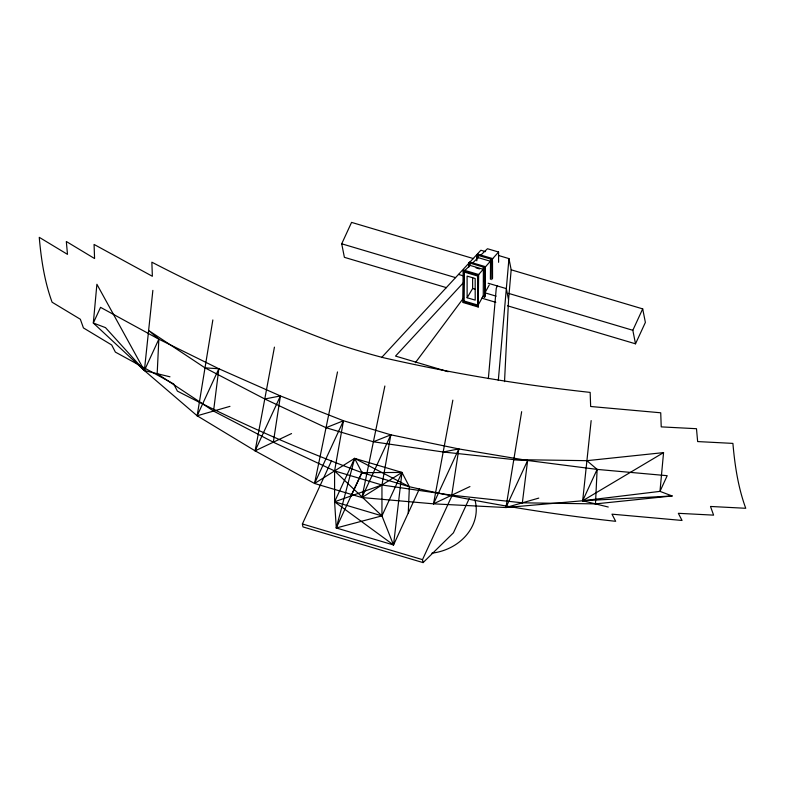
<?xml version="1.0" encoding="UTF-8"?>
<svg xmlns="http://www.w3.org/2000/svg" width="785" height="785" viewBox="0 0 785 785"><rect width="100%" height="100%" fill="white"/><g stroke="black" fill="none" stroke-linecap="round" stroke-linejoin="round"><path stroke-width="1.18" d="M408.259 513.027L409.387 486.729L401.979 472.442L354.614 458.371L314.559 483.481L255.115 450.835L197.153 415.785L144.381 370.549L93.317 323.027L96.898 284.268L144.381 370.549L169.972 376.81M513.792 459.598L586.915 460.677L663.56 452.611L659.979 491.371L667.201 475.69L597.13 469.401L527.628 460.481L513.792 459.598L443.182 451.993L373.395 441.788L326.03 427.717L264.78 398.986L205.003 367.861L148.62 330.465L158.845 339.189L157.177 373.68L213.559 411.075L273.337 442.2L334.587 470.921L381.952 484.993L451.738 495.198L522.349 502.812L595.472 503.891L672.146 495.963L659.979 491.371L582.676 500.761L505.942 507.532L433.516 503.833L361.924 497.553L314.559 483.481L337.501 371.943M504.529 381.628L508.552 299.831L511.172 269.804L508.955 258.599L498.426 255.468M595.472 503.891L597.13 469.401L586.915 460.677M468.851 262.779L468.684 264.996L484.63 269.746L485.513 266.704L469.665 262.004L468.851 262.779L484.796 267.508L484.679 297.044L483.266 296.671L483.383 267.126M464.19 271.07L470.048 265.448L470.215 263.211M491.812 279.656L491.773 261.68L492.686 258.608L477.81 254.183L476.966 254.988L476.809 260.826M472.482 263.112L478.163 257.666L478.33 255.429L476.966 254.988M478.33 255.429L490.537 259.05L490.399 279.283M478.163 257.666L476.799 257.215L491.773 261.66L491.95 259.442L498.573 252.024L487.475 248.737L480.695 255.233M488.358 378.655L496.257 288.272L497.327 285.946M498.308 380.499L508.955 258.599M522.349 502.812L527.628 460.481L458.823 448.941L390.842 434.821L343.477 420.75L280.422 395.944L218.838 368.744L158.845 339.189L100.549 307.347L93.317 323.027L105.484 327.62L144.381 370.549L152.859 290.381M608.267 507.022L582.676 500.761L591.154 420.593M326.03 427.717L343.477 420.75L334.587 470.921L334.587 501.801L393.53 544.976L401.979 472.442L362.022 472.658A1650.168 1405.493 -11.2 0 1 177.39 391.097L173.681 383.953L115.385 352.112L111.676 344.958L83.436 327.924L80.345 319.25L52.095 302.215C44.49 281.432 41.163 259.295 39.25 237.325L67.49 254.36L66.323 241.505L94.573 258.54L94.072 244.439L152.359 276.281L151.858 262.18A1650.168 1405.493 -11.2 0 0 336.5 343.742A666.671 567.82 -11.2 0 0 383.865 357.813A1650.168 1405.493 -11.2 0 0 590.153 392.392L590.654 406.493L660.725 412.792L661.225 426.883L696.481 428.708L697.649 441.572L732.905 443.397C734.809 465.377 738.145 487.505 745.75 508.287L710.494 506.462L713.594 515.137L678.338 513.312L682.047 520.455L611.976 514.165L615.676 521.309A1650.168 1405.493 -11.2 0 1 409.387 486.729L362.022 472.658L354.614 458.371L334.587 501.801L336.284 527.971L393.53 544.976L419.425 488.79M213.559 411.075L218.838 368.744L205.003 367.861M273.337 442.2L280.422 395.944L264.78 398.986M451.738 495.198L458.823 448.941L443.182 451.993M229.966 406.355L197.153 415.785L212.853 319.937M538.765 498.102L505.942 507.532L521.652 411.674M393.53 544.976L381.952 515.873L381.952 484.993L390.842 434.821L373.395 441.788M291.549 433.565L255.115 450.835L274.436 347.137M469.95 486.563L433.516 503.833L452.847 400.144M409.387 486.729L354.614 458.371L336.284 527.971L381.952 515.873L401.979 472.442L361.924 497.553L384.866 386.014M144.381 370.549L158.845 339.189M197.153 415.785L218.838 368.744M446.518 287.673L344.389 257.333L341.71 243.801L351.572 222.39L473.659 258.658M255.115 450.835L280.422 395.944M314.559 483.481L343.477 420.75M469.214 498.573L453.436 532.809L423.095 562.61L302.981 526.921L302.392 523.968L331.574 460.667M336.284 527.971L362.189 471.775M361.924 497.553L390.842 434.821M433.516 503.833L458.823 448.941M423.095 562.61L422.507 559.646L452.189 495.237M505.942 507.532L527.628 460.481M507.561 305.807L635.507 343.82L632.828 330.289L642.699 308.878L511.221 269.824M635.507 343.82L645.378 322.419L642.699 308.878M672.146 495.963L582.676 500.761L597.13 469.401M351.013 496.022L362.022 472.658M478.683 304.138L483.266 295.827M484.561 293.482L489.232 285.004M484.679 297.044L485.385 295.759L485.336 268.941M463.111 270.864L463.601 270.05L478.644 274.514L478.212 307.013L463.17 302.539L463.111 270.864L478.153 275.329L478.212 307.013M478.153 275.329L478.644 274.514M463.17 302.539L463.611 272.483M463.758 301.872L463.7 271.885L477.574 276.006L477.623 305.993L463.758 301.872L464.19 272.267M467.134 297.741L467.095 276.104L475.17 278.508L475.21 300.135L467.134 297.741L472.639 288.497L472.619 277.684M415.353 362.729L463.631 297.898M478.055 275.182L483.923 268.558L483.952 281.55M484.728 267.646L490.36 261.287L491.773 261.68M381.579 357.577L480.871 250.248L485.552 251.642M463.16 282.983L395.522 356.086L448.156 371.727M582.676 500.761L663.56 452.611M381.952 484.993L334.587 501.801L381.952 515.873L334.587 470.921M483.217 269.363L484.63 269.726M490.537 259.05L491.95 259.442M476.053 267.891L479.517 268.921M458.518 274.416L463.022 275.761M488.152 283.228L506.335 288.625L508.552 299.831M341.71 243.801L455.575 277.625M508.395 293.325L632.828 330.289M472.639 288.497L474.945 289.184M484.649 292.736L496.11 296.141M481.735 298.133L495.816 302.323M464.249 301.057L478.114 305.169M302.392 523.968L422.507 559.646M470.048 265.448L468.684 265.016L468.694 267.381M498.573 252.024L498.593 262.308M492.509 260.846L492.548 278.4M474.876 499.79A48.327 41.163 -11.2 0 1 431.868 553.17"/></g></svg>
